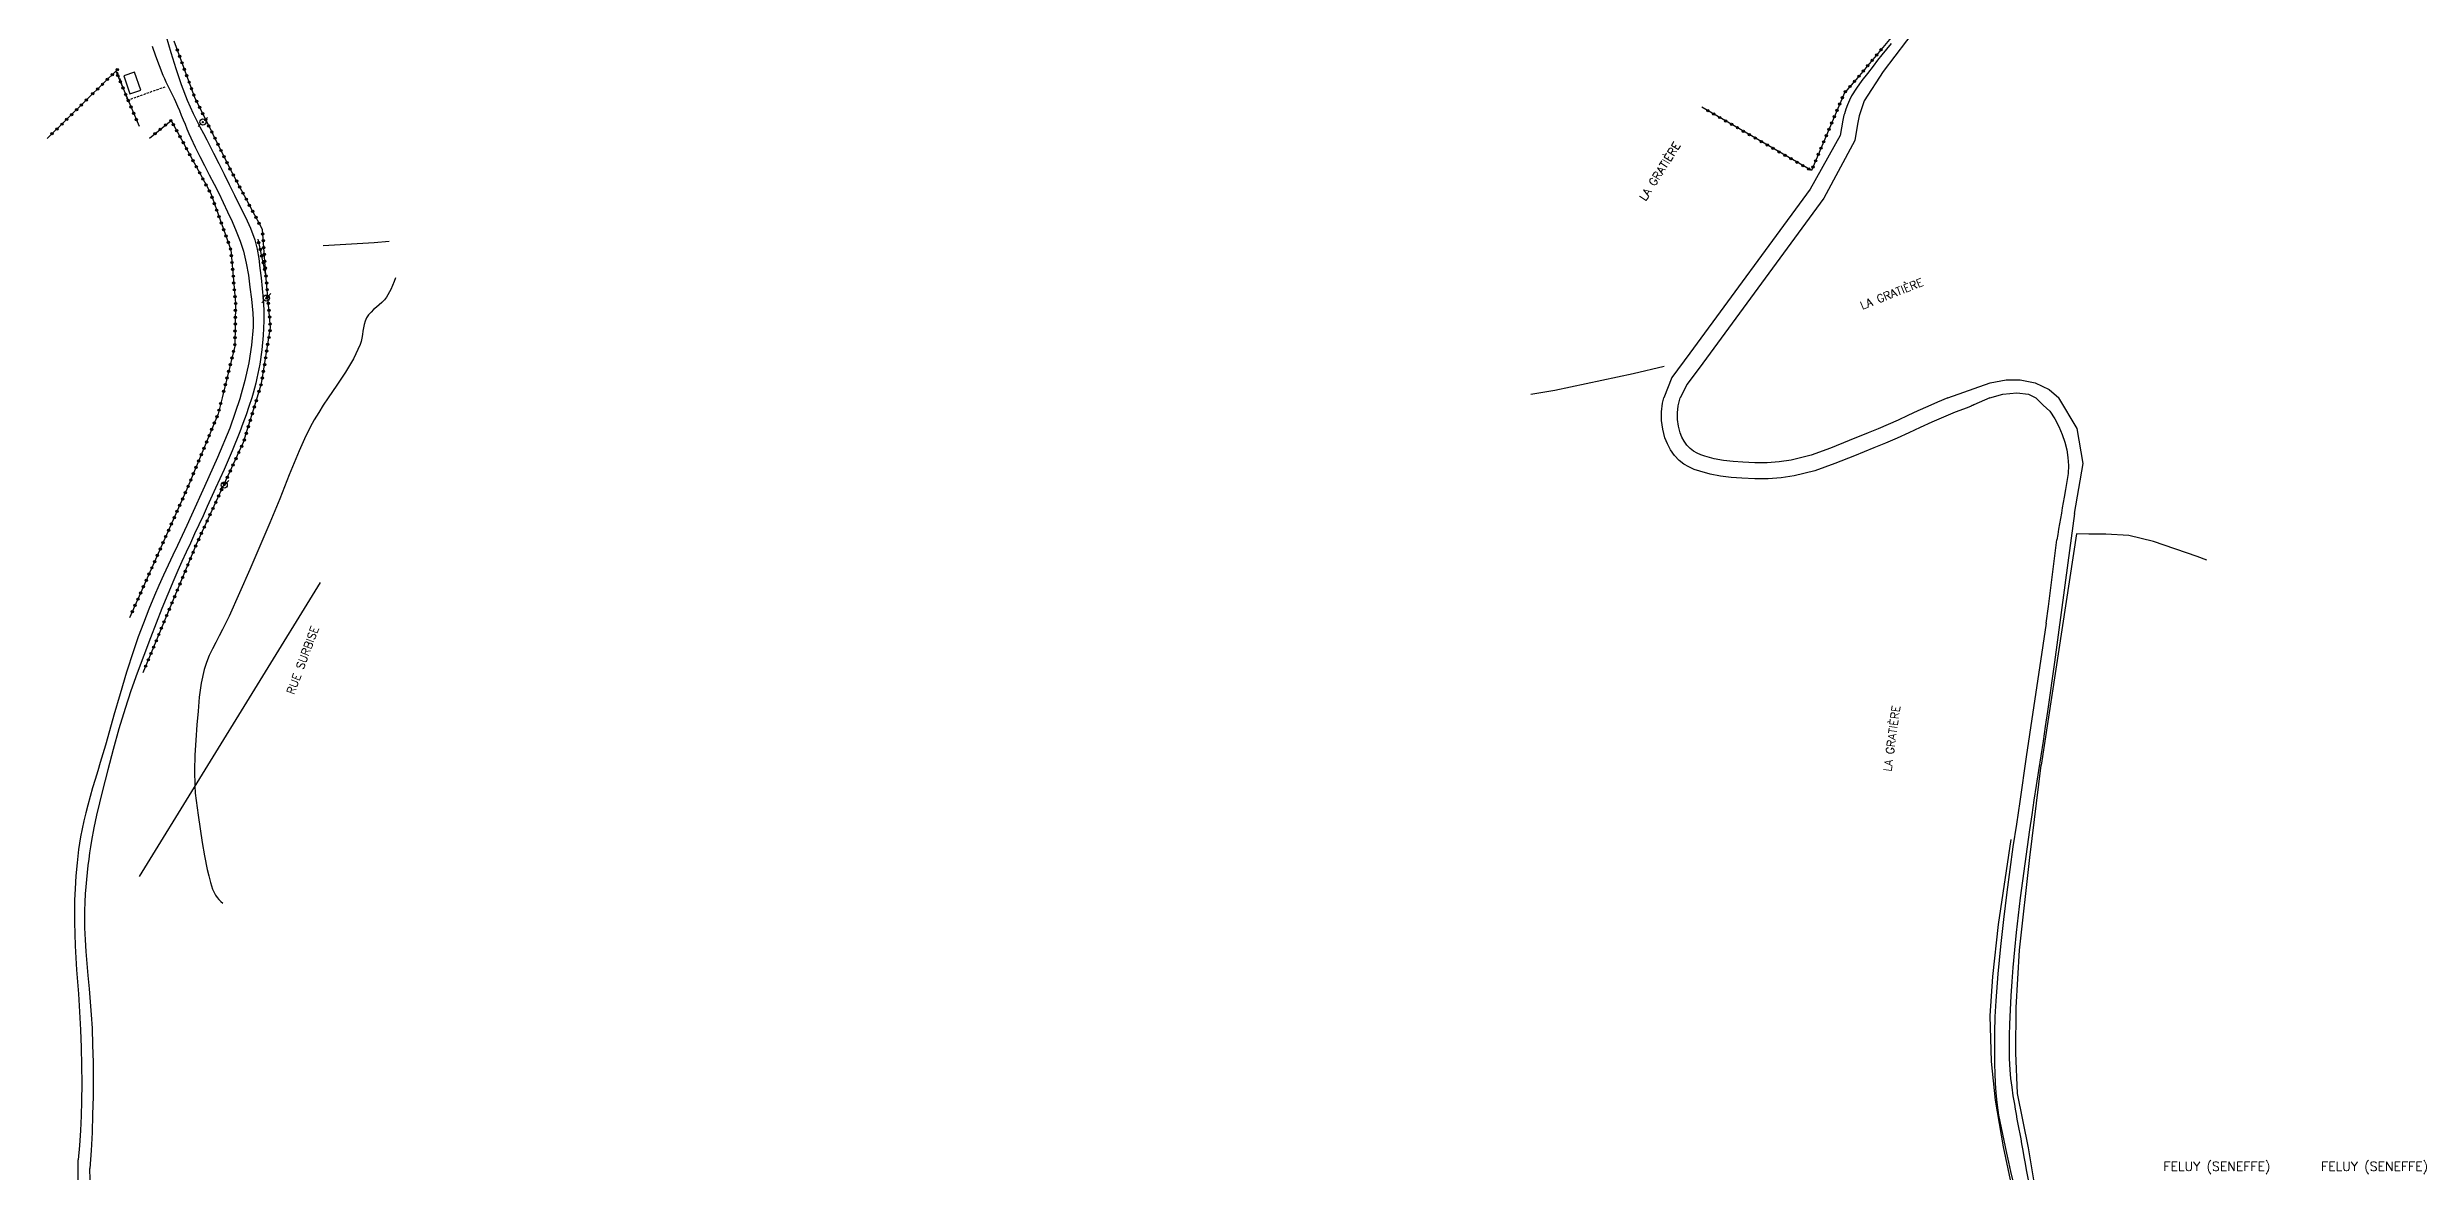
# Model space of a CAD drawing. Header units: millimetres. Extents: x 140000 to 141000, y 143000 to 144000.
# Drawn here: x 140005 to 140521, y 143000 to 143248 of the extents above; entities that cross this region are included whole.
import ezdxf
from ezdxf.enums import TextEntityAlignment as Align

# ---------------------------------------------------------------- set-up
doc = ezdxf.new("R2010")
doc.units = ezdxf.units.MM
doc.linetypes.add('DASHED', pattern=[0.75, 0.5, -0.25])
doc.layers.get('0').update_dxf_attribs({"linetype": 'CONTINUOUS'})
for name, color, linetype in [('W0008', 7, 'CONTINUOUS'), ('W0104', 1, 'CONTINUOUS'), ('W0112', 1, 'DASHED'), ('W0211', 2, 'CONTINUOUS'), ('W0300', 7, 'CONTINUOUS'), ('W0322', 7, 'CONTINUOUS'), ('W0323', 7, 'CONTINUOUS'), ('W0330', 7, 'CONTINUOUS'), ('W0473', 7, 'CONTINUOUS'), ('W0980', 7, 'CONTINUOUS'), ('W0989', 7, 'CONTINUOUS')]:
    doc.layers.add(name, color=color, linetype=linetype)
doc.styles.get("Standard").update_dxf_attribs({"font": 'romans.shx', "width": 0.85})

# ---------------------------------------------------------------- blocks, each defined once
blk = doc.blocks.new('T473')
for p, q in [((-0.166667, 0.166667), (0.166667, -0.166667)), ((-0.166667, -0.166667), (0.166667, 0.166667)), ((0.500001, 0.500001), (1.000002, 1.000002)), ((-1.000002, -1.000002), (-0.500001, -0.500001))]:
    blk.add_line(p, q)
blk.add_ellipse((0, 0), major_axis=(0.471405, 0.471405), ratio=1, start_param=5.4977871438, end_param=11.780972451)
blk = doc.blocks.new('t323o')
at = {"color": 0, "linetype": 'Continuous'}
for radius in [0.25, 0.15]:
    blk.add_circle((0, 0), radius, dxfattribs=at)
blk = doc.blocks.new('t322o')
at = {"color": 0, "linetype": 'Continuous'}
for radius in [0.25, 0.15]:
    blk.add_circle((0, 0), radius, dxfattribs=at)

msp = doc.modelspace()

# ---------------------------------------------------------------- linework, layer by layer
at = {"layer": 'W0008'}
for points in [[(140423.66, 143263.74), (140419.42, 143258.79), (140414.32, 143252.44), (140406.65, 143242.42), (140402.47, 143236), (140401.38, 143232.74), (140401.03, 143230.91)], [(140028.08, 143247.93), (140028.8, 143245.8), (140029.58, 143243.69), (140030.41, 143241.6), (140030.73, 143240.86), (140031.07, 143240.13), (140031.42, 143239.41), (140031.78, 143238.69), (140032.14, 143237.98), (140032.5, 143237.26), (140032.85, 143236.53), (140033.19, 143235.81), (140033.62, 143234.82), (140034.04, 143233.84), (140034.44, 143232.85), (140034.84, 143231.85), (140035.25, 143230.86), (140035.66, 143229.87), (140036.08, 143228.88), (140036.52, 143227.9), (140037.48, 143225.85), (140038.49, 143223.82), (140039.52, 143221.81), (140040.56, 143219.8), (140041.61, 143217.79), (140042.63, 143215.77), (140043.63, 143213.73), (140044.58, 143211.68), (140045.53, 143209.58), (140046.47, 143207.47), (140047.33, 143205.32), (140048.04, 143203.12), (140048.66, 143200.52), (140049.11, 143197.88), (140049.46, 143195.23), (140049.76, 143192.58), (140049.93, 143191.06), (140050.08, 143189.54), (140050.17, 143188), (140050.14, 143186.46), (140049.79, 143182.56), (140049.19, 143178.68), (140048.37, 143174.85), (140047.35, 143171.07), (140047.35, 143171.05), (140047.34, 143171.03), (140047.34, 143171.02), (140047.33, 143171)], [(140031.16, 143250.09), (140032.15, 143246.56), (140033.21, 143243.06), (140034.39, 143239.59), (140035.71, 143236.17), (140036.35, 143234.67), (140037.04, 143233.2), (140037.76, 143231.75), (140038.5, 143230.31), (140039.26, 143228.87), (140040.02, 143227.44), (140040.77, 143226.01), (140041.5, 143224.56), (140042.65, 143222.26), (140043.8, 143219.96), (140044.94, 143217.66), (140046.06, 143215.35), (140047.25, 143212.96), (140048.47, 143210.57), (140049.6, 143208.13), (140050.52, 143205.6), (140051.04, 143203.55), (140051.39, 143201.47), (140051.65, 143199.39), (140051.88, 143197.3), (140052.14, 143194.95), (140052.37, 143192.6), (140052.5, 143190.23), (140052.51, 143187.86), (140052.35, 143184.7), (140052.04, 143181.55), (140051.58, 143178.41), (140050.97, 143175.3), (140050.72, 143174.22), (140050.44, 143173.14), (140050.15, 143172.07), (140049.83, 143171)], [(140408.4, 143248.53), (140407.39, 143247.31), (140406.39, 143246.08), (140405.41, 143244.85), (140404.44, 143243.59), (140403.22, 143242), (140401.99, 143240.41), (140400.81, 143238.77), (140399.76, 143237.05), (140399.29, 143236.11), (140398.88, 143235.14), (140398.52, 143234.15), (140398.18, 143233.16), (140398.07, 143232.82), (140397.97, 143232.47), (140397.89, 143232.13), (140397.81, 143231.77)], [(140397.81, 143231.77), (140397.24, 143228.4), (140390.71, 143216.69), (140364.34, 143180.83), (140360.41, 143175.49), (140358.69, 143171)], [(140401.03, 143230.91), (140400.45, 143227.29), (140393.67, 143214.72), (140367.18, 143178.61), (140363.8, 143174), (140362.25, 143171)], [(140420.78, 143171), (140430.03, 143174.29), (140433.52, 143174.99), (140436.6, 143174.99), (140439.93, 143174.29), (140442.97, 143172.89), (140445.08, 143171)], [(140047.33, 143171), (140045.07, 143164.42), (140042.38, 143157.99), (140039.49, 143151.67), (140036.65, 143145.35), (140035.66, 143143.14), (140034.65, 143140.95), (140033.62, 143138.77), (140032.58, 143136.59), (140031.55, 143134.41), (140030.53, 143132.22), (140029.54, 143130.02), (140028.58, 143127.8), (140027.35, 143124.8), (140026.16, 143121.78), (140025.03, 143118.73), (140023.95, 143115.67), (140022.45, 143111.01), (140021.05, 143106.32), (140019.71, 143101.61), (140018.37, 143096.91), (140017.83, 143095.04), (140017.28, 143093.17), (140016.72, 143091.3), (140016.15, 143089.44), (140015.59, 143087.57), (140015.04, 143085.7), (140014.51, 143083.83), (140014, 143081.95)], [(140049.83, 143171), (140049.23, 143169.14), (140048.59, 143167.29), (140047.92, 143165.45), (140047.23, 143163.61), (140045.58, 143159.46), (140043.79, 143155.37), (140041.94, 143151.31), (140040.1, 143147.25), (140039.2, 143145.24), (140038.28, 143143.25), (140037.35, 143141.26), (140036.43, 143139.26), (140035.5, 143137.27), (140034.59, 143135.27), (140033.69, 143133.27), (140032.81, 143131.25), (140031.47, 143128.1), (140030.17, 143124.93), (140028.91, 143121.75), (140027.67, 143118.56), (140026.22, 143114.71), (140024.79, 143110.84), (140023.42, 143106.96), (140022.13, 143103.05), (140020.79, 143098.61), (140019.54, 143094.15), (140018.35, 143089.67), (140017.22, 143085.17), (140016.55, 143082.45), (140015.9, 143079.72), (140015.31, 143076.99), (140014.8, 143074.23), (140014.57, 143072.86), (140014.37, 143071.49), (140014.18, 143070.12), (140014, 143068.74)], [(140429.95, 143171), (140426.45, 143169.47), (140426.27, 143169.39), (140426.09, 143169.32), (140425.92, 143169.24), (140425.74, 143169.16), (140425.56, 143169.08), (140425.38, 143169), (140425.2, 143168.92), (140425.02, 143168.86), (140422.42, 143167.89), (140419.84, 143166.83), (140417.3, 143165.72), (140414.77, 143164.56), (140412.26, 143163.39), (140409.73, 143162.24), (140407.19, 143161.13), (140404.61, 143160.09), (140400.35, 143158.37), (140396.07, 143156.64), (140391.7, 143155.1), (140387.21, 143153.97), (140384.36, 143153.55), (140381.48, 143153.35), (140378.6, 143153.34), (140375.73, 143153.46), (140373.41, 143153.63), (140371.09, 143153.91), (140368.79, 143154.33), (140366.53, 143154.96), (140365.34, 143155.39), (140364.17, 143155.91), (140363.05, 143156.55), (140362.03, 143157.35), (140361.02, 143158.43), (140360.16, 143159.63), (140359.46, 143160.94), (140358.92, 143162.31), (140358.45, 143164.15), (140358.2, 143166.04), (140358.17, 143167.94), (140358.37, 143169.83), (140358.69, 143171)], [(140420.78, 143171), (140418.57, 143170.1), (140416.39, 143169.14), (140414.22, 143168.16), (140412.06, 143167.16), (140409.9, 143166.16), (140407.73, 143165.19), (140405.55, 143164.24), (140403.34, 143163.35), (140399.23, 143161.69), (140395.1, 143160), (140390.88, 143158.51), (140386.54, 143157.41), (140383.91, 143157.02), (140381.25, 143156.85), (140378.59, 143156.84), (140375.94, 143156.95), (140373.84, 143157.1), (140371.75, 143157.34), (140369.67, 143157.72), (140367.63, 143158.28), (140366.79, 143158.58), (140365.95, 143158.92), (140365.14, 143159.36), (140364.41, 143159.92), (140363.7, 143160.67), (140363.11, 143161.52), (140362.62, 143162.44), (140362.25, 143163.4), (140361.88, 143164.83), (140361.69, 143166.3), (140361.67, 143167.78), (140361.83, 143169.26), (140362.25, 143171)], [(140429.95, 143171), (140432.82, 143171.82), (140435.9, 143172.11), (140438.45, 143171.82), (140440.04, 143171)], [(140440.04, 143171), (140441.67, 143169.46), (140443.08, 143168.08), (140444.19, 143166.46), (140445.07, 143164.74), (140445.83, 143162.99), (140446.41, 143161.35), (140446.81, 143159.67), (140447.06, 143157.96), (140447.18, 143156.24), (140447.11, 143154.47), (140446.86, 143152.73), (140446.52, 143151), (140446.22, 143149.29), (140446.04, 143148.12), (140445.84, 143146.95), (140445.64, 143145.79), (140445.43, 143144.63), (140445.22, 143143.46), (140445.02, 143142.3), (140444.82, 143141.13), (140444.63, 143139.97)], [(140449.07, 143164.33), (140445.08, 143171)], [(140450.37, 143156.64), (140449.07, 143164.33)], [(140448.47, 143145.76), (140450.37, 143156.64)], [(140448.47, 143145.76), (140447.06, 143134.92), (140445.61, 143124.08), (140444.11, 143113.24), (140442.58, 143102.42), (140442.11, 143099.18), (140441.62, 143095.95), (140441.13, 143092.72), (140440.63, 143089.49), (140440.13, 143086.27), (140439.63, 143083.04), (140439.15, 143079.81), (140438.67, 143076.58), (140438.14, 143072.85), (140437.62, 143069.13), (140437.12, 143065.41), (140436.64, 143061.68), (140436.19, 143057.88), (140435.75, 143054.08), (140435.35, 143050.27), (140435.01, 143046.46), (140434.77, 143043.37), (140434.56, 143040.27), (140434.41, 143037.17), (140434.3, 143034.07), (140434.24, 143031.56), (140434.21, 143029.06), (140434.24, 143026.55), (140434.36, 143024.05), (140434.53, 143022.15), (140434.77, 143020.27), (140435.05, 143018.4), (140435.35, 143016.52), (140435.53, 143015.44), (140435.72, 143014.35), (140435.91, 143013.27), (140436.12, 143012.18), (140436.32, 143011.1), (140436.53, 143010.02), (140436.74, 143008.93), (140436.94, 143007.85), (140437.19, 143006.43), (140437.45, 143005), (140437.7, 143003.57), (140437.96, 143002.15), (140438.21, 143000.72), (140438.34, 143000)], [(140442.33, 143121.76), (140442.78, 143125.36), (140444.63, 143139.97)], [(140442.33, 143121.76), (140440.86, 143112.01), (140439.4, 143102.25), (140437.95, 143092.49), (140436.52, 143082.73), (140435.79, 143077.77), (140435.05, 143072.81), (140434.35, 143067.85), (140433.7, 143062.88), (140432.98, 143056.95), (140432.3, 143051.02), (140431.72, 143045.07), (140431.27, 143039.12), (140431.1, 143035.67), (140431.01, 143032.22), (140430.98, 143028.77), (140431.02, 143025.32), (140431.07, 143023.22), (140431.14, 143021.11), (140431.27, 143019.01), (140431.49, 143016.92), (140431.91, 143014.12), (140432.46, 143011.34), (140433.07, 143008.58), (140433.66, 143005.82), (140434.07, 143003.83), (140434.51, 143001.85), (140434.92, 143000)], [(140014, 143081.95), (140013.56, 143080.23), (140013.15, 143078.51), (140012.77, 143076.78), (140012.42, 143075.05), (140011.96, 143072.21), (140011.63, 143069.35), (140011.39, 143066.49), (140011.2, 143063.63), (140011.1, 143061.18), (140011.06, 143058.72), (140011.07, 143056.27), (140011.12, 143053.82), (140011.22, 143051.19), (140011.36, 143048.56), (140011.53, 143045.94), (140011.72, 143043.32), (140011.92, 143040.69), (140012.11, 143038.07), (140012.27, 143035.45), (140012.39, 143032.82), (140012.53, 143028.91), (140012.63, 143025), (140012.68, 143021.09), (140012.64, 143017.17), (140012.54, 143013.96), (140012.37, 143010.75), (140012.15, 143007.54), (140011.86, 143004.34)], [(140014, 143068.74), (140013.82, 143067.2), (140013.67, 143065.65), (140013.53, 143064.09), (140013.42, 143062.54), (140013.31, 143060.69), (140013.26, 143058.84), (140013.25, 143056.99), (140013.28, 143055.14), (140013.39, 143052.52), (140013.55, 143049.9), (140013.76, 143047.29), (140014, 143044.67)], [(140014, 143044.67), (140014.27, 143041.8), (140014.53, 143038.93), (140014.75, 143036.05), (140014.91, 143033.17), (140015.05, 143029.44), (140015.13, 143025.7), (140015.15, 143021.97), (140015.13, 143018.24), (140015.05, 143014.28), (140014.91, 143010.33), (140014.72, 143006.38), (140014.47, 143002.44)], [(140011.91, 143000), (140011.86, 143004.34)], [(140014.51, 143000), (140014.47, 143002.44)]]:
    msp.add_lwpolyline(points, dxfattribs=at)
at = {"layer": 'W0104'}
msp.add_lwpolyline([(140025.57, 143238.31), (140024.21, 143242.28), (140021.85, 143241.48), (140023.21, 143237.5)], close=True, dxfattribs=at)
at = {"layer": 'W0112'}
msp.add_lwpolyline([(140020.42, 143242.33), (140022.69, 143236.13), (140030.95, 143239.09)], dxfattribs=at)
at = {"layer": 'W0211'}
for points in [[(140081.26, 143197.29), (140081, 143196.51), (140080.27, 143194.75), (140079.35, 143193.08), (140078.87, 143192.44), (140078.31, 143191.87), (140077.72, 143191.34), (140077.11, 143190.84), (140076.51, 143190.33), (140075.93, 143189.78), (140075.4, 143189.17), (140074.95, 143188.5), (140074.64, 143187.8), (140074.42, 143187.07), (140074.27, 143186.33), (140074.17, 143185.59), (140074.07, 143184.85), (140073.96, 143184.11), (140073.8, 143183.38), (140073.55, 143182.67), (140072.09, 143179.58), (140070.35, 143176.63), (140068.46, 143173.8), (140066.54, 143171)], [(140066.54, 143171), (140065.5, 143169.44), (140064.49, 143167.85), (140063.53, 143166.24), (140062.64, 143164.58), (140061.39, 143162.03), (140060.22, 143159.45), (140059.12, 143156.84), (140058.06, 143154.21), (140057.02, 143151.58), (140055.98, 143148.94), (140054.92, 143146.32), (140053.83, 143143.71), (140051.62, 143138.58), (140049.41, 143133.46), (140047.17, 143128.35), (140044.89, 143123.26), (140044.21, 143121.8), (140043.47, 143120.38), (140042.72, 143118.96), (140041.97, 143117.54), (140041.24, 143116.1), (140040.56, 143114.64), (140039.95, 143113.14), (140039.44, 143111.6), (140038.75, 143108.61), (140038.35, 143105.56), (140038.1, 143102.52), (140037.87, 143099.48), (140037.62, 143096.17), (140037.42, 143092.85), (140037.33, 143089.52), (140037.38, 143086.19), (140037.49, 143084.57), (140037.67, 143082.95), (140037.89, 143081.34), (140038.12, 143079.73), (140038.54, 143076.76), (140038.98, 143073.79), (140039.49, 143070.83), (140040.12, 143067.9), (140040.46, 143066.46), (140040.81, 143065.02), (140041.27, 143063.6), (140041.92, 143062.25), (140042.25, 143061.75), (140042.64, 143061.28), (140043.07, 143060.86), (140043.54, 143060.49)]]:
    msp.add_lwpolyline(points, dxfattribs=at)
at = {"layer": 'W0300'}
for points in [[(140065.44, 143204.36), (140076.65, 143205.03), (140079.87, 143205.33)], [(140025.29, 143066.35), (140064.92, 143130.63)]]:
    msp.add_lwpolyline(points, dxfattribs=at)
at = {"layer": 'W0322'}
for points in [[(140052.17, 143207.86), (140045.39, 143220.56), (140037.38, 143236.7), (140032.89, 143249.06)], [(140032.23, 143231.7), (140040.87, 143215.74), (140045.28, 143203.4), (140046.31, 143191.77), (140046.14, 143182.36), (140043.36, 143171)], [(140043.36, 143171), (140042.51, 143167.53), (140035.96, 143151.69), (140023.11, 143122.89)]]:
    msp.add_lwpolyline(points, dxfattribs=at)
at = {"layer": 'W0323'}
for points in [[(140415.81, 143261.17), (140413.34, 143256.39), (140408.06, 143249.4), (140401.13, 143241.11), (140398.17, 143237.73), (140390.95, 143220.73), (140367.01, 143234.6)], [(140020.59, 143242.95), (140014, 143236.47)], [(140020.12, 143242.49), (140025.2, 143230.47)], [(140014, 143236.47), (140005.11, 143227.73)], [(140027.49, 143227.84), (140032.23, 143231.7)], [(140051.02, 143171), (140051.99, 143174.2), (140053.94, 143186.44), (140052.93, 143197.9), (140051.22, 143205.7)], [(140052.93, 143197.9), (140052.17, 143207.86)], [(140026.07, 143110.96), (140037.77, 143139.06), (140048.05, 143161.31), (140051.02, 143171)]]:
    msp.add_lwpolyline(points, dxfattribs=at)
at = {"layer": 'W0330'}
for points in [[(140329.61, 143171.83), (140334.82, 143172.69), (140352.01, 143176.37), (140358.79, 143177.94)], [(140477.46, 143135.52), (140475.32, 143136.34), (140465.76, 143139.6), (140460.4, 143140.91), (140455.33, 143141.2), (140451.67, 143141.2), (140448.92, 143141.29), (140441.24, 143090.72)], [(140439.63, 143000), (140438.41, 143007.01), (140436.05, 143018.91), (140435.69, 143027.8), (140435.72, 143037.66), (140436.45, 143050.25), (140438.71, 143070.46), (140441.24, 143090.72)], [(140434.61, 143074.42), (140431.8, 143055.83), (140430.55, 143044.5), (140429.99, 143035.9), (140430.3, 143025.89), (140431.12, 143017.4), (140432.88, 143007.2), (140434.42, 143000)]]:
    msp.add_lwpolyline(points, dxfattribs=at)

# ---------------------------------------------------------------- block references
at = {"layer": 'W0322'}
for p, rotation in [((140033.59, 143247.12), 109.9782673826948), ((140034.11, 143245.71), 109.9782673826948), ((140034.62, 143244.3), 109.9782673826948), ((140035.13, 143242.89), 109.9782673826948), ((140035.64, 143241.48), 109.9782673826948), ((140036.16, 143240.07), 109.9782673826948), ((140036.67, 143238.66), 109.9782673826948), ((140037.18, 143237.25), 109.9782673826948), ((140037.79, 143235.88), 116.3829843194746), ((140032.72, 143230.79), 298.4406149988025), ((140038.45, 143234.54), 116.3829843194746), ((140039.12, 143233.2), 116.3829843194746), ((140039.79, 143231.85), 116.3829843194746), ((140040.45, 143230.51), 116.3829843194746), ((140033.44, 143229.47), 298.4406149988025), ((140034.15, 143228.15), 298.4406149988025), ((140034.87, 143226.83), 298.4406149988025), ((140035.58, 143225.51), 298.4406149988025), ((140041.12, 143229.16), 116.3829843194746), ((140041.79, 143227.82), 116.3829843194746), ((140042.45, 143226.48), 116.3829843194746), ((140043.12, 143225.13), 116.3829843194746), ((140036.3, 143224.19), 298.4406149988025), ((140037.01, 143222.88), 298.4406149988025), ((140037.72, 143221.56), 298.4406149988025), ((140038.44, 143220.24), 298.4406149988025), ((140043.79, 143223.79), 116.3829843194746), ((140044.45, 143222.45), 116.3829843194746), ((140045.12, 143221.1), 116.3829843194746), ((140039.15, 143218.92), 298.4406149988025), ((140039.87, 143217.6), 298.4406149988025), ((140040.58, 143216.28), 298.4406149988025), ((140041.17, 143214.91), 289.6264805724167), ((140045.81, 143219.77), 118.1069082339618), ((140046.52, 143218.45), 118.1069082339618), ((140047.22, 143217.12), 118.1069082339618), ((140047.93, 143215.8), 118.1069082339618), ((140041.68, 143213.49), 289.6264805724167), ((140042.18, 143212.08), 289.6264805724167), ((140042.68, 143210.67), 289.6264805724167), ((140048.64, 143214.48), 118.1069082339618), ((140049.34, 143213.16), 118.1069082339618), ((140050.05, 143211.83), 118.1069082339618), ((140050.76, 143210.51), 118.1069082339618), ((140043.19, 143209.26), 289.6264805724167), ((140043.69, 143207.84), 289.6264805724167), ((140044.19, 143206.43), 289.6264805724167), ((140044.7, 143205.02), 289.6264805724167), ((140051.46, 143209.19), 118.1069082339618), ((140045.2, 143203.6), 289.6264805724167), ((140045.39, 143202.12), 275.0788470565773), ((140045.52, 143200.63), 275.0788470565773), ((140045.65, 143199.13), 275.0788470565773), ((140045.79, 143197.64), 275.0788470565773), ((140045.92, 143196.14), 275.0788470565773), ((140046.05, 143194.65), 275.0788470565773), ((140046.19, 143193.16), 275.0788470565773), ((140046.28, 143190.16), 268.9901120912328), ((140046.31, 143191.66), 268.9901120912328), ((140046.17, 143184.16), 268.9901120912328), ((140046.2, 143185.66), 268.9901120912328), ((140046.23, 143187.16), 268.9901120912328), ((140046.25, 143188.66), 268.9901120912328), ((140045.5, 143179.74), 256.2241114813551), ((140045.86, 143181.2), 256.2241114813551), ((140046.15, 143182.66), 268.9901120912328), ((140044.07, 143173.91), 256.2241114813551), ((140044.43, 143175.37), 256.2241114813551), ((140044.79, 143176.83), 256.2241114813551), ((140045.14, 143178.28), 256.2241114813551), ((140042.7, 143168.33), 256.2241114813569), ((140043.06, 143169.79), 256.2241114813569), ((140043.72, 143172.46), 256.2241114813551), ((140041.1, 143164.13), 247.5369657043922), ((140041.68, 143165.52), 247.5369657043922), ((140042.25, 143166.9), 247.5369657043922), ((140038.81, 143158.59), 247.5369657043922), ((140039.38, 143159.97), 247.5369657043922), ((140039.96, 143161.36), 247.5369657043922), ((140040.53, 143162.75), 247.5369657043922), ((140036.52, 143153.04), 247.5369657043922), ((140037.09, 143154.43), 247.5369657043922), ((140037.66, 143155.81), 247.5369657043922), ((140038.24, 143157.2), 247.5369657043922), ((140034.72, 143148.92), 245.9513606230266), ((140035.33, 143150.29), 245.9513606230266), ((140035.94, 143151.66), 245.9513606230266), ((140032.28, 143143.44), 245.9513606230266), ((140032.89, 143144.81), 245.9513606230266), ((140033.5, 143146.18), 245.9513606230266), ((140034.11, 143147.55), 245.9513606230266), ((140029.83, 143137.96), 245.9513606230266), ((140030.44, 143139.33), 245.9513606230266), ((140031.05, 143140.7), 245.9513606230266), ((140031.66, 143142.07), 245.9513606230266), ((140027.39, 143132.48), 245.9513606230266), ((140028, 143133.85), 245.9513606230266), ((140028.61, 143135.22), 245.9513606230266), ((140029.22, 143136.59), 245.9513606230266), ((140024.94, 143127), 245.9513606230266), ((140025.55, 143128.37), 245.9513606230266), ((140026.16, 143129.74), 245.9513606230266), ((140026.77, 143131.11), 245.9513606230266), ((140023.72, 143124.26), 245.9513606230266), ((140024.33, 143125.63), 245.9513606230266)]:
    msp.add_blockref('t322o', p, dxfattribs=dict(at, rotation=rotation))
at = {"layer": 'W0323'}
for p, rotation in [((140405.22, 143246), 230.0932980523824), ((140406.18, 143247.15), 230.0932980523824), ((140018.28, 143240.68), 224.510237754018), ((140019.35, 143241.73), 224.510237754018), ((140020.42, 143242.78), 224.510237754018), ((140020.53, 143241.53), 292.8918103509238), ((140401.37, 143241.39), 230.0932980523824), ((140402.33, 143242.54), 230.0932980523824), ((140403.29, 143243.7), 230.0932980523824), ((140404.25, 143244.85), 230.0932980523824), ((140013.67, 143236.15), 224.5102377540364), ((140015.07, 143237.53), 224.510237754018), ((140016.14, 143238.58), 224.510237754018), ((140017.21, 143239.63), 224.510237754018), ((140021.11, 143240.15), 292.8918103509238), ((140021.7, 143238.77), 292.8918103509238), ((140022.28, 143237.38), 292.8918103509238), ((140022.86, 143236), 292.8918103509238), ((140397.73, 143236.68), 246.9892130724181), ((140398.41, 143238), 228.8333048319755), ((140399.4, 143239.13), 228.8333048319755), ((140400.39, 143240.26), 228.8333048319755), ((140008.32, 143230.89), 224.5102377540364), ((140009.39, 143231.94), 224.5102377540364), ((140010.46, 143232.99), 224.5102377540364), ((140011.53, 143234.04), 224.5102377540364), ((140012.6, 143235.09), 224.5102377540364), ((140023.45, 143234.62), 292.8918103509238), ((140024.03, 143233.24), 292.8918103509238), ((140024.61, 143231.86), 292.8918103509238), ((140030.98, 143230.68), 39.18846558556505), ((140032.15, 143231.63), 39.18846558556505), ((140368.31, 143233.84), 149.9318744315738), ((140369.6, 143233.09), 149.9318744315738), ((140370.9, 143232.34), 149.9318744315738), ((140372.2, 143231.59), 149.9318744315738), ((140373.5, 143230.84), 149.9318744315738), ((140395.38, 143231.16), 246.9892130724181), ((140395.97, 143232.54), 246.9892130724181), ((140396.56, 143233.92), 246.9892130724181), ((140397.14, 143235.3), 246.9892130724181), ((140006.18, 143228.78), 224.5102377540364), ((140007.25, 143229.84), 224.5102377540364), ((140028.66, 143228.79), 39.18846558556505), ((140029.82, 143229.73), 39.18846558556505), ((140374.8, 143230.09), 149.9318744315738), ((140376.09, 143229.33), 149.9318744315738), ((140377.39, 143228.58), 149.9318744315738), ((140378.69, 143227.83), 149.9318744315738), ((140379.99, 143227.08), 149.9318744315738), ((140381.29, 143226.33), 149.9318744315738), ((140382.59, 143225.58), 149.9318744315738), ((140393.04, 143225.64), 246.9892130724181), ((140393.62, 143227.02), 246.9892130724181), ((140394.21, 143228.4), 246.9892130724181), ((140394.8, 143229.78), 246.9892130724181), ((140383.88, 143224.83), 149.9318744315738), ((140385.18, 143224.07), 149.9318744315738), ((140386.48, 143223.32), 149.9318744315738), ((140387.78, 143222.57), 149.9318744315738), ((140389.08, 143221.82), 149.9318744315738), ((140390.37, 143221.07), 149.9318744315738), ((140391.28, 143221.49), 246.9892130724181), ((140391.87, 143222.87), 246.9892130724181), ((140392.45, 143224.26), 246.9892130724181), ((140051.37, 143204.99), 102.3942523968996), ((140052.25, 143206.87), 94.3740748742629), ((140052.36, 143205.38), 94.3740748742629), ((140051.7, 143203.52), 102.3942523968996), ((140052.02, 143202.06), 102.3942523968996), ((140052.34, 143200.59), 102.3942523968996), ((140052.47, 143203.88), 94.3740748742629), ((140052.59, 143202.39), 94.3740748742629), ((140052.7, 143200.89), 94.3740748742629), ((140052.82, 143199.4), 94.3740748742629), ((140052.66, 143199.13), 102.3942523968996), ((140052.95, 143197.66), 95.01676954343006), ((140053.08, 143196.16), 95.01676954343006), ((140053.22, 143194.67), 95.01676954343006), ((140053.35, 143193.17), 95.01676954343006), ((140053.48, 143191.68), 95.01676954343006), ((140053.61, 143190.19), 95.01676954343006), ((140053.59, 143184.23), 80.98292360387113), ((140053.74, 143188.69), 95.01676954343006), ((140053.82, 143185.71), 80.98292360387113), ((140053.87, 143187.2), 95.01676954343006), ((140052.88, 143179.78), 80.98292360387113), ((140053.12, 143181.27), 80.98292360387113), ((140053.35, 143182.75), 80.98292360387113), ((140051.89, 143173.87), 72.99291393619144), ((140052.18, 143175.34), 80.98292360387113), ((140052.41, 143176.82), 80.98292360387113), ((140052.65, 143178.3), 80.98292360387113), ((140050.41, 143169), 72.99291393625782), ((140050.85, 143170.44), 72.99291393625782), ((140051.46, 143172.43), 72.99291393619144), ((140048.65, 143163.27), 72.99291393625782), ((140049.09, 143164.7), 72.99291393625782), ((140049.53, 143166.14), 72.99291393625782), ((140049.97, 143167.57), 72.99291393625782), ((140047.02, 143159.08), 65.20004079714074), ((140047.65, 143160.44), 65.20004079714074), ((140048.21, 143161.83), 72.99291393625782), ((140044.51, 143153.64), 65.20004079714074), ((140045.14, 143155), 65.20004079714074), ((140045.77, 143156.36), 65.20004079714074), ((140046.4, 143157.72), 65.20004079714074), ((140041.99, 143148.19), 65.20004079714074), ((140042.62, 143149.55), 65.20004079714074), ((140043.25, 143150.91), 65.20004079714074), ((140043.88, 143152.27), 65.20004079714074), ((140039.47, 143142.74), 65.20004079714074), ((140040.1, 143144.1), 65.20004079714074), ((140040.73, 143145.47), 65.20004079714074), ((140041.36, 143146.83), 65.20004079714074), ((140037.6, 143138.65), 67.3846229228679), ((140038.22, 143140.02), 65.20004079714074), ((140038.85, 143141.38), 65.20004079714074), ((140035.3, 143133.11), 67.3846229228679), ((140035.87, 143134.5), 67.3846229228679), ((140036.45, 143135.88), 67.3846229228679), ((140037.03, 143137.27), 67.3846229228679), ((140032.99, 143127.57), 67.3846229228679), ((140033.56, 143128.96), 67.3846229228679), ((140034.14, 143130.34), 67.3846229228679), ((140034.72, 143131.73), 67.3846229228679), ((140030.68, 143122.04), 67.3846229228679), ((140031.26, 143123.42), 67.3846229228679), ((140031.83, 143124.8), 67.3846229228679), ((140032.41, 143126.19), 67.3846229228679), ((140028.95, 143117.88), 67.3846229228679), ((140029.53, 143119.27), 67.3846229228679), ((140030.1, 143120.65), 67.3846229228679), ((140026.64, 143112.34), 67.3846229228679), ((140027.22, 143113.73), 67.3846229228679), ((140027.8, 143115.11), 67.3846229228679), ((140028.37, 143116.5), 67.3846229228679)]:
    msp.add_blockref('t323o', p, dxfattribs=dict(at, rotation=rotation))
at = {"layer": 'W0473'}
for p in [(140039.16, 143231.36), (140053.03, 143192.84), (140043.84, 143151.95)]:
    msp.add_blockref('T473', p, dxfattribs=at)

# ---------------------------------------------------------------- texts
at = {"layer": 'W0980'}
for p in [(140479.64, 143002.79), (140514.13, 143002.79)]:
    msp.add_text('FELUY (SENEFFE)', height=2, dxfattribs=at).set_placement(p, align=Align.MIDDLE)
at = {"layer": 'W0989'}
for rotation, p in [(57.9077, (140358.77, 143222.09)), (21.4308, (140410.22, 143194.45)), (82.3128, (140408.77, 143098.3))]:
    msp.add_text('LA GRATIÈRE   ', height=1.75, rotation=rotation, dxfattribs=at).set_placement(p, align=Align.MIDDLE_CENTER)
msp.add_text('RUE SURBISE   ', height=1.75, rotation=69.5799, dxfattribs=at).set_placement((140059.07, 143105.99))

doc.saveas('drawing.dxf')
